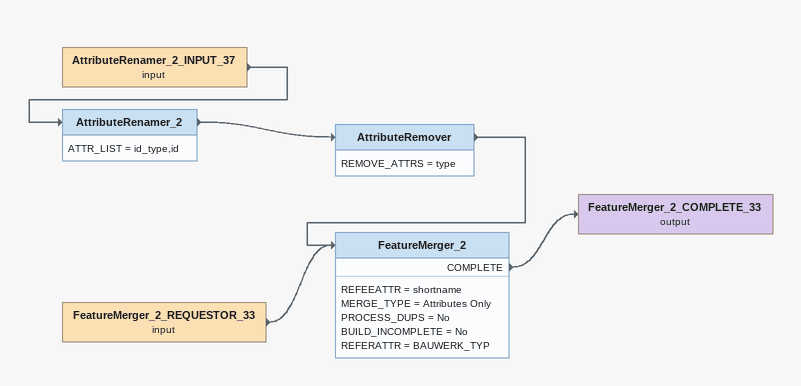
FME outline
AttributeRenamer_2_INPUT_37 (input)
    -> AttributeRenamer_2
AttributeRenamer_2
    ATTR_LIST = id_type,id
    -> AttributeRemover
AttributeRemover
    REMOVE_ATTRS = type
    -> FeatureMerger_2
FeatureMerger_2_REQUESTOR_33 (input)
    -> FeatureMerger_2
FeatureMerger_2
    REFEEATTR = shortname
    MERGE_TYPE = Attributes Only
    PROCESS_DUPS = No
    BUILD_INCOMPLETE = No
    REFERATTR = BAUWERK_TYP
    COMPLETE -> FeatureMerger_2_COMPLETE_33 (output)
FeatureMerger_2_COMPLETE_33 (output)
